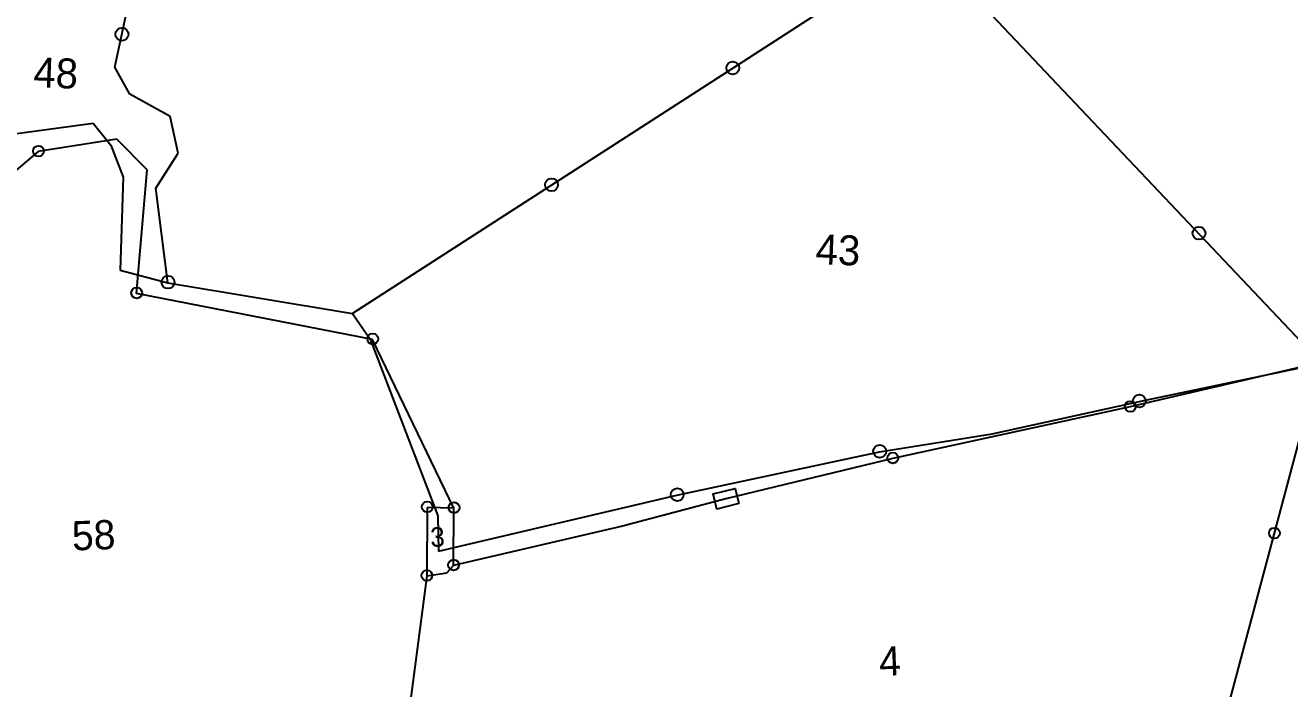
# Model space of a CAD drawing. Header units: metres. Extents: x 291285 to 296393, y 1982985 to 1990470.
# Drawn here: x 292366 to 293121, y 1987261 to 1987657 of the extents above; entities that cross this region are included whole.
import ezdxf

# ---------------------------------------------------------------- set-up
doc = ezdxf.new("R2010")
doc.units = ezdxf.units.M
for name, color, linetype in [('POLY_PARCEL', 6, 'Continuous'), ('SYM_STONE', 1, 'Continuous'), ('TEXT_PARCEL', 7, 'Continuous'), ('V_BOUND_LINE', 7, 'Continuous')]:
    doc.layers.add(name, color=color, linetype=linetype)
doc.styles.add('TEXT_MAP', font='')
doc.styles.get('TEXT_MAP').set_extended_font_data('Kruti Dev 050')

msp = doc.modelspace()

# ---------------------------------------------------------------- linework, layer by layer
msp.add_lwpolyline([(292792.25, 1987371.8), (292779.14, 1987368.54), (292776.89, 1987377.6), (292789.99, 1987380.86)], close=True)
at = {"layer": 'POLY_PARCEL'}
for p, q in [((292903.11, 1987705.85), (292788.53, 1987631.5)), ((292903.11, 1987705.85), (293139.25, 1987456.37)), ((292419.75, 1987632.33), (292427.47, 1987668.6)), ((292428.79, 1987616.29), (292419.75, 1987632.33)), ((292788.53, 1987631.5), (292561.58, 1987485.26)), ((292452.72, 1987602.81), (292428.79, 1987616.29)), ((292457.5, 1987581.1), (292452.72, 1987602.81)), ((292444.14, 1987560.09), (292457.5, 1987581.1)), ((292451.39, 1987503.67), (292444.14, 1987560.09)), ((293077.55, 1987225.06), (293139.24, 1987456.36)), ((292606.2, 1987369.59), (292605.96, 1987328.64)), ((292622.18, 1987369.11), (292606.2, 1987369.59)), ((292605.96, 1987328.64), (292595.72, 1987249.97)), ((292605.96, 1987328.64), (292618.01, 1987330.55)), ((292618.01, 1987330.55), (292621.91, 1987334.89))]:
    msp.add_line(p, q, dxfattribs=at)
at = {"layer": 'SYM_STONE'}
for centre, radius in [((292423.99, 1987651.98), 3.84), ((292788.66, 1987631.84), 3.84), ((292374.17, 1987582.24), 3.22), ((292680.48, 1987562.14), 3.84), ((293066.96, 1987533.22), 3.84), ((292451.52, 1987504.01), 3.84), ((292432.8, 1987497.56), 3.22), ((292573.72, 1987470.17), 3.22), ((293031.38, 1987433.05), 3.84), ((293025.98, 1987429.85), 3.22), ((292876.4, 1987403.06), 3.84), ((292884.21, 1987399.08), 3.22), ((292755.48, 1987377.18), 3.84), ((292606.28, 1987369.89), 3.22), ((292622.27, 1987369.41), 3.22), ((293112.01, 1987354.22), 3.22), ((292622, 1987335.19), 3.22), ((292606.05, 1987328.93), 3.22)]:
    msp.add_circle(centre, radius, dxfattribs=at)
at = {"layer": 'V_BOUND_LINE'}
for p, q in [((292361.21, 1987592.76), (292406.75, 1987598.89)), ((292406.75, 1987598.89), (292417.34, 1987585.69)), ((292421.03, 1987589.45), (292374.09, 1987581.95)), ((292417.34, 1987585.69), (292424.75, 1987566.7)), ((292439.16, 1987571.14), (292421.03, 1987589.45)), ((292374.09, 1987581.95), (292300.7, 1987520.22)), ((292432.71, 1987497.27), (292439.16, 1987571.14)), ((292424.75, 1987566.7), (292422.87, 1987511.15)), ((292422.87, 1987511.15), (292451.39, 1987503.67)), ((292451.39, 1987503.67), (292561.58, 1987485.26)), ((292573.63, 1987469.87), (292432.71, 1987497.27)), ((292561.58, 1987485.26), (292572.25, 1987469.99)), ((292572.25, 1987469.99), (292612.54, 1987364.59)), ((292622.18, 1987369.11), (292573.63, 1987469.87)), ((293136.16, 1987455.32), (293025.89, 1987429.56)), ((293035.07, 1987433.54), (293142.08, 1987456.02)), ((293025.89, 1987429.56), (292884.12, 1987398.79)), ((292943.42, 1987413.43), (293035.07, 1987433.54)), ((292876.27, 1987402.71), (292943.42, 1987413.43)), ((292755.35, 1987376.84), (292876.27, 1987402.71)), ((292884.12, 1987398.79), (292784.57, 1987374.7)), ((292612.95, 1987343.41), (292755.35, 1987376.84)), ((292784.57, 1987374.7), (292722.75, 1987358.4)), ((292621.91, 1987334.89), (292622.18, 1987369.11)), ((292612.54, 1987364.59), (292612.95, 1987343.41)), ((292722.75, 1987358.4), (292621.91, 1987334.89))]:
    msp.add_line(p, q, dxfattribs=at)

# ---------------------------------------------------------------- texts
at = {"layer": 'TEXT_PARCEL', "style": 'TEXT_MAP'}
for s, height, rotation, p in [('48', 17.856, 357.80489, (292370.89, 1987620.45)), ('43', 17.856, 357.80489, (292837.87, 1987514.86)), ('58', 17.461, 2.19475, (292394.44, 1987343.8)), ('3', 11.64, 2.19475, (292608.28, 1987345.95)), ('4', 17.46, 2.19475, (292876.29, 1987268.9))]:
    msp.add_text(s, height=height, rotation=rotation, dxfattribs=at).set_placement(p)

doc.saveas('drawing.dxf')
